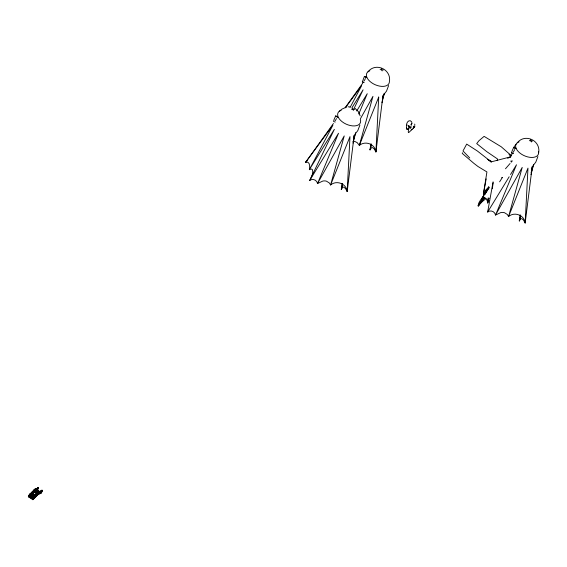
<?xml version="1.0" encoding="UTF-8"?>
<svg xmlns="http://www.w3.org/2000/svg" width="567" height="567" viewBox="0 0 567 567"><rect width="100%" height="100%" fill="white"/><g stroke="black" fill="none" stroke-linecap="round" stroke-linejoin="round"><path stroke-width="0.85" d="M414.81 125.888L414.782 126.292M411.855 122.748L411.734 123.819L411.911 123.039M342.071 183.495L341.306 189.484L342.546 187.549A15.805 4.536 84.3 0 1 343.985 187.252L345.558 188.605L347.174 191.533L354.226 135.173L353.624 137.717M370.804 143.954L370.038 149.943L371.279 148.008A15.805 4.536 84.3 0 1 372.725 147.711L374.298 149.064L375.907 151.999L382.966 95.632L382.356 98.176M520.059 215.006L519.719 218.338M492.298 188.74L493.184 182.694M519.521 219.635L519.294 220.995L520.534 219.06A15.805 4.536 84.3 0 1 521.973 218.763L523.547 220.116L525.162 223.051L532.215 166.691L531.612 169.235M493.084 181.823L487.663 212.015C490.469 209.634 494.956 211.505 495.53 215.056L500.789 212.582A8.179 6.124 -33.2 0 1 504.439 212.682L507.302 214.468L508.585 216.495C514.517 211.392 524.468 215.155 525.162 223.051L527.969 168.13L508.585 216.495L522.214 167.428L495.53 215.056L516.494 164.77L510.541 174.523M486.16 178.888L483.375 194.254L488.811 186.486M497.174 160.674L497.521 158.966L486.741 151.63L476.705 143.614L478.902 140.765L484.112 136.364L501.256 146.789L511.399 155.727M462.353 152.729L462.275 153.444L473.969 163.424L477.981 166.5L486.925 171.936L483.375 194.254L484.261 192.773M411.578 124.386L411.245 124.953L411.536 123.797M363.922 82.534L362.334 81.939L364.411 76.375L366.799 77.261M342.716 183.538L341.306 189.484L342.17 186.047M359.91 125.038L357.805 130.594L355.403 133.748M371.449 144.004L370.038 149.943L371.123 145.648M388.643 85.497L386.538 91.06L384.142 94.207M513.178 153.586L511.59 152.998L512.044 151.091L513.667 147.427L516.048 144.259M520.704 215.056L519.294 220.995L520.159 217.565M537.899 156.549L535.794 162.112L533.391 165.266M353.007 143.132L355.615 132.834L353.581 139.553M381.96 102.733L384.348 93.293L382.562 99.168M531.003 174.65L533.604 164.345L531.066 172.751M486.011 198.599L482.354 201.526L478.215 205.913C478.215 201.065 484.934 193.219 487.337 201.186L488.237 197.798M409.487 126.157L408.353 125.569L408.545 126.491M32.716 498.832L29.456 496.671L31.029 494.828L34.289 496.99L33.751 497.578M30.271 495.742L31.029 494.828M34.367 496.983L31.107 494.821L31.972 493.928M31.107 494.821L32.602 493.226L35.863 495.388L35.381 495.856M32.085 493.814L32.602 493.226M414.775 125.952L414.392 126.958M358.783 113.995L367.239 93.718L356.714 110.969M337.273 116.504L335.678 115.909L334.055 119.573L333.602 121.48L335.189 122.075M488.662 200.746L487.599 203.142L488.91 200.25M40.661 492.475L41.767 490.278A1.262 0.496 -83.1 0 1 42.036 490.164L42.213 490.285A1.262 0.914 -19.8 0 1 42.419 490.71L41.405 492.985L37.84 494.842L32.914 499.725L28.35 496.692L29.364 494.424A1.262 0.914 -19.8 0 1 30.086 494.034L30.193 494.119A1.262 0.914 -19.8 0 1 30.405 494.552L29.59 496.366L28.938 495.934L29.753 494.119A1.262 0.496 -83.1 0 1 30.023 493.999L30.086 494.034A1.262 0.496 -83.1 0 1 30.016 494.856L29.002 497.124L30.583 495.466M30.171 494.594L29.782 494.53L30.171 494.594A18.399 4.281 -56.4 0 1 34.53 490.143M29.385 496.82L30.186 495.756L33.035 497.578M31.426 493.496L31.724 492.815L31.752 493.715L31.426 493.496L31.95 492.588A16.712 3.891 -56.4 0 1 33.751 490.937L34.077 491.157A16.712 3.891 -56.4 0 0 32.276 492.808L31.752 493.715M30.356 494.339A18.399 4.281 -56.4 0 1 33.29 491.483L34.126 489.619A1.262 0.914 -19.8 0 1 34.849 489.222A1.262 0.914 -19.8 0 1 35.168 489.746L34.318 491.639L33.666 491.206M33.999 490.469L34.516 489.314A1.262 0.496 -83.1 0 1 34.849 489.222A1.262 0.496 -83.1 0 1 34.778 490.051L33.935 491.943A18.399 4.281 -56.4 0 0 29.59 496.387M34.665 490.129A18.399 4.281 -56.4 0 0 34.218 490.455L34.133 490.632A16.712 3.891 -56.4 0 1 34.722 490.207M38.145 492.539L38.428 491.908A1.262 0.496 -83.1 0 1 38.762 491.823A1.262 0.496 -83.1 0 1 38.691 492.645L37.847 494.544L34.105 491.901L37.365 494.07M35.643 490.575L35.622 489.675L35.643 490.575L36.104 489.817A19.81 4.607 -56.4 0 1 37.45 489.456L37.195 489.08A18.399 4.281 -56.4 0 0 34.885 489.987M37.45 489.449L37.124 489.236A19.81 4.607 -56.4 0 0 35.778 489.597L35.799 490.498M35.352 490.15A18.399 4.281 -56.4 0 1 36.635 489.845L37.472 487.989A1.262 0.914 -19.8 0 1 38.195 487.599L38.301 487.684A1.262 0.914 -19.8 0 1 38.506 488.116L37.11 490.696L40.505 492.553M32.851 498.528L33.666 496.713A1.262 0.496 -83.1 0 1 33.999 496.628A1.262 0.914 -19.8 0 1 34.318 497.146L33.503 498.96L32.851 498.528A18.399 4.281 -56.4 0 1 33.134 498.216L32.787 498.684L29.527 496.515M37.5 488.4L37.89 488.463L37.5 488.4A18.399 4.281 -56.4 0 0 34.75 489.604M38.117 492.525A18.399 4.281 -56.4 0 0 33.758 496.997L34.02 497.344A18.399 4.281 -56.4 0 1 38.372 492.893L38.032 492.702A18.399 4.281 -56.4 0 0 33.687 497.146M36.841 489.952L37.854 487.684A1.262 0.496 -83.1 0 1 38.195 487.599A1.262 0.496 -83.1 0 1 38.124 488.421L37.309 490.242A18.399 4.281 -56.4 0 0 34.332 491.61M32.914 499.725L33.928 497.45A1.262 0.496 -83.1 0 0 34.006 496.798L33.999 496.628A1.262 0.914 -19.8 0 0 33.276 497.018L32.262 499.293L32.652 498.981M34.02 497.344L34.084 497.188A18.399 4.281 -56.4 0 1 38.443 492.737M35.338 496.097L35.643 495.409L35.664 496.309L35.338 496.097L35.87 495.182A16.712 3.891 -56.4 0 1 37.663 493.531L37.727 493.389A18.399 4.281 -56.4 0 0 33.673 497.493M35.664 496.309L36.196 495.402A16.712 3.891 -56.4 0 1 37.989 493.751L34.559 491.667A15.635 3.636 -56.4 0 0 34.176 491.95M38.485 492.248L38.421 492.397A18.399 4.281 -56.4 0 1 41.391 491.036M41.412 491.929A18.399 4.281 -56.4 0 0 38.457 493.262L38.372 493.446A16.712 3.891 -56.4 0 1 39.86 492.496L39.534 492.276A16.712 3.891 -56.4 0 0 38.825 492.68M38.811 492.461L35.891 490.76L35.43 491.114M38.23 494.24L39.08 492.34A1.262 0.914 -19.8 0 0 38.875 491.908L38.762 491.823A1.262 0.914 -19.8 0 0 38.039 492.213L37.195 494.112A18.399 4.281 -56.4 0 0 33.708 497.564M41.476 490.845L41.738 491.213A18.399 4.281 -56.4 0 0 38.762 492.581A18.399 4.281 -56.4 0 1 41.086 491.717L41.363 492.05A19.81 4.607 -56.4 0 0 40.023 492.411L39.555 493.17L39.69 492.199A19.81 4.607 -56.4 0 1 40.895 491.837M39.555 493.17L39.86 492.489M38.244 494.204A18.399 4.281 -56.4 0 1 41.2 492.872L42.036 491.022A1.262 0.496 -83.1 0 0 42.107 490.363L41.937 490.249A1.262 0.914 -19.8 0 0 41.384 490.59L40.569 492.404A18.399 4.281 -56.4 0 0 39.959 492.503M411.047 124.868L411.387 123.967M353.971 108.701L363.078 89.82L351.965 107.737M364.127 80.875L365.474 78.515M514.73 149.568L513.17 152.325M484.82 197.635L478.215 205.913L479.42 203.567M481.433 199.655L485.862 191.065M350.052 107.539L361.604 85.723L345.374 107.787M335.182 120.806L336.486 118.56M488.591 210.314L487.663 212.015L509.173 176.769M413.804 126.519L413.825 126.476A1.134 0.808 -64.1 0 0 413.953 126.115L414.151 126.498A2.438 1.141 -52.8 0 1 413.875 127.015L413.846 127.051M37.911 493.765C32.709 492.199 35.161 489.172 38.343 492.475M36.04 490.816L36.352 490.568L39.321 492.532M36.267 490.724L36.628 490.483M409.013 127.54C407.071 136.165 408.991 131.813 413.471 128.071M360.477 118.652L372.958 96.376L359.336 145.435L357.21 142.643L355.183 141.63A8.179 6.124 -33.2 0 0 352.809 141.367M409.459 126.264L409.069 126.604M480.185 203L478.215 205.913L483.46 196.99M484.771 194.757L489.137 187.323M485.146 191.285L486.479 189.059M411.429 124.62L411.139 124.974M487.337 201.186L489.222 198.209M499.619 181.83L502.454 177.365L501.703 177.769M414.399 126.951L414.704 126.561M478.215 205.913L484.062 197.11M481.114 199.3L489.179 187.769M333.439 123.5L305.648 162.275C309.894 160.652 310.199 167.003 309.348 169.668L311.148 168.987L312.36 169.533C313.764 173.268 311.29 177.223 309.674 180.504C312.481 178.116 316.967 179.987 317.541 183.538L322.793 181.064A8.179 6.124 -33.2 0 1 326.45 181.171L329.314 182.957L330.596 184.977C336.529 179.874 346.48 183.644 347.174 191.533L349.981 136.619L330.596 184.977L344.226 135.917L317.541 183.538L338.506 133.259L309.674 180.504L334.346 129.361L309.348 169.668L332.872 125.264L305.648 162.275L307.229 160.638M345.19 107.659L362.689 83.243M509.924 157.109L511.951 154.281M409.346 127.051C408.098 130.495 405.44 130.729 406.851 124.967L406.752 125.314C405.937 122.479 409.643 118.687 411.685 121.877M505.473 168.782L510.052 163.509M511.193 162.19L512.334 160.872L510.654 161.163M29.931 495.034L28.35 496.692M36.352 490.568L35.799 490.923M31.107 493.793L32.227 492.709M413.712 127.178L413.272 127.235L413.634 126.661M32.879 493.141L34.878 491.554M367.976 71.775C375.786 61.987 391.698 69.493 389.394 81.719A12.226 6.924 24.1 0 1 373.362 83.824A12.226 6.924 24.1 0 1 369.833 70.797M339.243 111.316L342.05 109.062L346.409 107.12M517.232 142.827C525.042 133.039 540.953 140.545 538.65 152.771M32.56 498.91L29.101 496.898L29.491 496.593L32.751 498.754M411.288 129.864L412.117 129.34M34.041 492.057L34.651 491.497L37.989 493.751M34.743 491.433L35.26 491.1L38.606 493.212M35.374 491.142L37.861 492.943M39.229 492.957L39.711 493.092M507.649 158.278L510.86 156.775L491.915 161.68L487.677 159.306L491.135 162.077M36.338 490.703L37.245 490.391M36.635 490.483L40.406 492.56M39.733 492.957L40.37 492.858M347.996 106.816L349.839 106.872M380.103 69.585L383.335 69.975M351.37 109.119L354.595 109.516M529.358 140.637L532.59 141.027M362.334 81.939L364.007 82.286M511.59 152.998L513.263 153.338M516.055 148.313L513.667 147.427L515.353 148.738M469.752 157.987L462.998 150.95L466.684 144.096L477.407 151.028L491.405 161.992M40.852 492.326L37.592 490.157L37.209 490.469L39.109 491.724M36.657 489.81L41.221 492.836M37.365 490.937L37.904 491.298M37.351 490.979L38.535 491.766M36.423 490.547L39.144 492.347M37.422 491.426L39.031 492.56M35.728 490.958L37.684 492.255M35.168 491.263L36.621 492.227M37.344 492.709L37.883 493.07M34.559 491.667L37.167 493.396M33.283 491.511L33.935 491.943M32.56 493.347L35.168 495.083M31.965 493.857L35.225 496.019M35.182 496.139L31.922 493.977L35.111 496.132L34.403 496.869L31.142 494.707M31.816 494.084L35.076 496.253M30.994 494.941L34.254 497.11M30.306 495.629L32.971 497.394M30.15 495.87L33.41 498.032M364.411 76.375L366.098 77.686M335.678 115.909L337.925 117.66M354.999 108.332L358.358 111.628L360.158 115.881M411.004 126.795C408.297 126.526 411.16 130.325 411.082 126.895M510.895 155.96L509.053 154.231L510.817 156.038M414.619 124.095L414.888 124.662M530.556 139.68L531.385 141.984M381.3 68.628L382.13 70.925M352.568 108.169L353.397 110.466M33.503 498.981A18.399 4.281 -56.4 0 1 37.861 494.516M38.499 492.213A18.399 4.281 -56.4 0 1 41.455 490.88M38.825 492.432A18.399 4.281 -56.4 0 1 41.781 491.1M38.251 493.077A16.712 3.891 -56.4 0 1 38.443 492.936M33.644 498.173A19.81 4.607 -56.4 0 1 35.969 495.629M33.616 497.62A19.81 4.607 -56.4 0 1 35.643 495.409M33.708 498.046A18.399 4.281 -56.4 0 1 38.067 493.573M38.131 493.049A18.399 4.281 -56.4 0 1 38.577 492.73M38.265 493.311A18.399 4.281 -56.4 0 1 38.684 493.049M38.882 492.943A18.399 4.281 -56.4 0 1 39.265 492.751M39.449 492.673A18.399 4.281 -56.4 0 1 39.796 492.546M30.101 494.764A18.399 4.281 -56.4 0 1 34.459 490.292M28.938 495.955A18.399 4.281 -56.4 0 1 29.222 495.622M29.505 495.289A18.399 4.281 -56.4 0 1 30.079 494.651M29.775 494.552A18.399 4.281 -56.4 0 1 34.133 490.079L34.445 490.327L34.19 489.959A18.399 4.281 -56.4 0 0 29.845 494.396M34.913 489.838A18.399 4.281 -56.4 0 1 37.869 488.506M34.587 489.619A18.399 4.281 -56.4 0 1 37.542 488.286M29.47 495.232A18.399 4.281 -56.4 0 1 33.829 490.76M29.796 495.445A18.399 4.281 -56.4 0 1 34.155 490.979M34.346 490.71A18.399 4.281 -56.4 0 1 34.97 490.342M29.732 495.579A19.81 4.607 -56.4 0 1 32.057 493.028M29.406 495.36A19.81 4.607 -56.4 0 1 31.731 492.815M34.913 490.086A16.712 3.891 -56.4 0 1 35.622 489.682M34.459 490.845A16.712 3.891 -56.4 0 1 35.948 489.895M34.849 489.987A18.399 4.281 -56.4 0 1 37.805 488.655M34.544 490.668A18.399 4.281 -56.4 0 1 37.5 489.335M538.494 151.446A12.226 6.924 24.1 0 1 523.561 155.372A12.226 6.924 24.1 0 1 519.081 141.849M360.3 119.247A12.226 6.924 24.1 0 1 346.047 124.088A12.226 6.924 24.1 0 1 341.093 110.331M378.713 97.077L375.907 151.999C375.212 144.103 365.261 140.333 359.336 145.435L378.713 97.077M413.293 127.951L414.087 127.242L413.3 127.922M407.149 129.113L406.525 128.043L407.149 129.113"/></g></svg>
